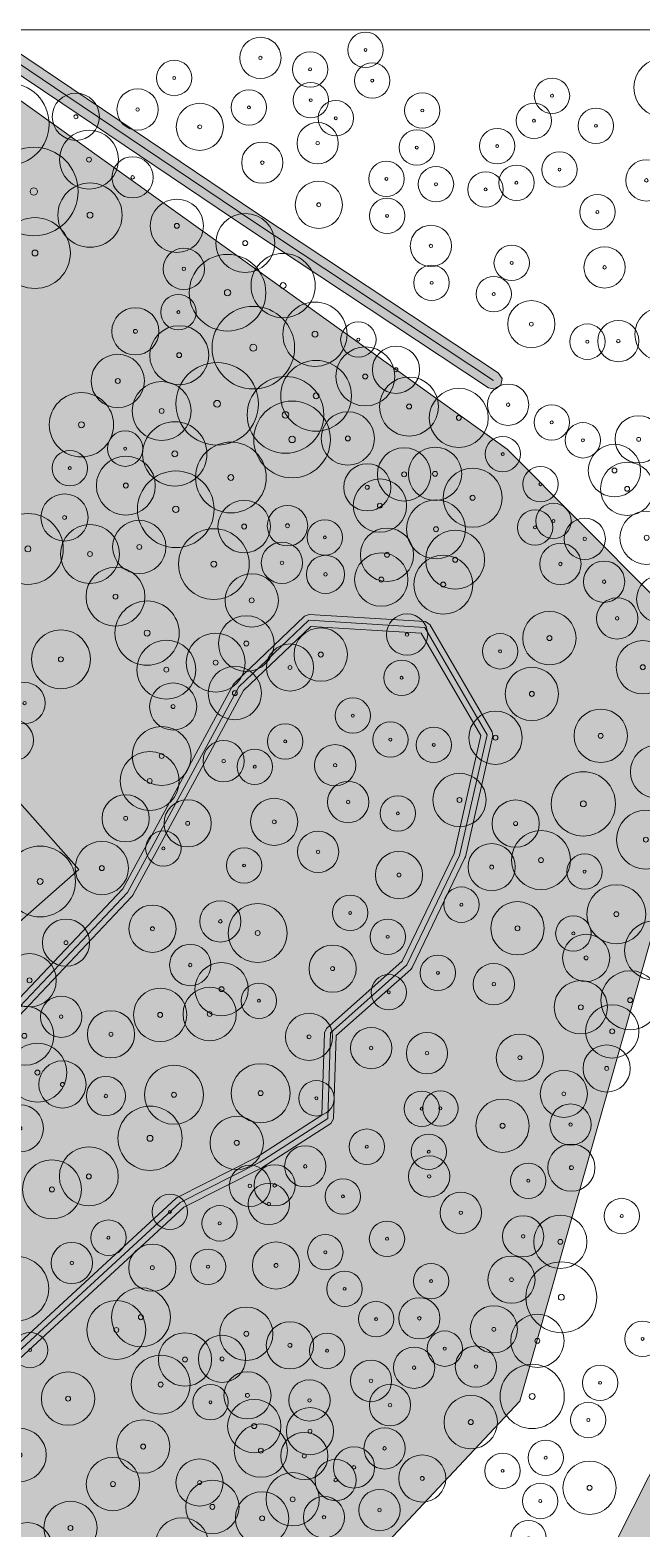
# Model space of a CAD drawing. Header units: metres. Extents: x -7 to 1019, y -7 to 1014.
# Drawn here: x 545.7 to 649.4, y 753.2 to 1007.1 of the extents above; entities that cross this region are included whole.
import ezdxf

# ---------------------------------------------------------------- set-up
doc = ezdxf.new("R2010")
doc.units = ezdxf.units.M
doc.header["$MEASUREMENT"] = 0
for name, color, linetype, lineweight, true_color in [('TPX_FRAME_PROJECT', 7, 'CONTINUOUS', 0, 0x000000), ('TPX_ROADS_AXES', 7, 'CONTINUOUS', 0, 0x323232), ('TPX_ROADS_CONTOURS', 7, 'CONTINUOUS', 0, 0x646464), ('TPX_ROADS_HATCH', 7, 'CONTINUOUS', 0, 0xc8c8c8), ('TPX_VEGETATION_GREEN_SPACES', 7, 'CONTINUOUS', 0, 0x58ba48), ('TPX_VEGETATION_GREEN_SPACES_HATCH', 7, 'CONTINUOUS', 0, 0x58ba48), ('TPX_VEGETATION_TREES_INDIVIDUAL', 7, 'CONTINUOUS', 0, 0x136734)]:
    doc.layers.add(name, color=color, linetype=linetype, lineweight=lineweight, true_color=true_color)

# ---------------------------------------------------------------- blocks, each defined once
blk = doc.blocks.new('TREETR004_CR044')
at = {"layer": 'TPX_VEGETATION_TREES_INDIVIDUAL'}
for radius in [4.44, 0.417]:
    blk.add_circle((0, 0, 0.04), radius, dxfattribs=at)
blk = doc.blocks.new('TREETR005_CR060')
at = {"layer": 'TPX_VEGETATION_TREES_INDIVIDUAL'}
for radius in [6, 0.5]:
    blk.add_circle((0, 0, 0.04), radius, dxfattribs=at)
blk = doc.blocks.new('TREETR003_CR033')
at = {"layer": 'TPX_VEGETATION_TREES_INDIVIDUAL'}
for radius in [3.32, 0.292]:
    blk.add_circle((0, 0, 0.04), radius, dxfattribs=at)
blk = doc.blocks.new('TREETR006_CR070')
at = {"layer": 'TPX_VEGETATION_TREES_INDIVIDUAL'}
for radius in [7, 0.583]:
    blk.add_circle((0, 0, 0.04), radius, dxfattribs=at)
blk = doc.blocks.new('TREETR003_CR030')
at = {"layer": 'TPX_VEGETATION_TREES_INDIVIDUAL'}
for radius in [3, 0.25]:
    blk.add_circle((0, 0, 0.04), radius, dxfattribs=at)
blk = doc.blocks.new('TREETR004_CR045')
at = {"layer": 'TPX_VEGETATION_TREES_INDIVIDUAL'}
for radius in [4.52, 0.417]:
    blk.add_circle((0, 0, 0.04), radius, dxfattribs=at)
blk = doc.blocks.new('TREETR004_CR047')
at = {"layer": 'TPX_VEGETATION_TREES_INDIVIDUAL'}
for radius in [4.72, 0.417]:
    blk.add_circle((0, 0, 0.04), radius, dxfattribs=at)
blk = doc.blocks.new('TREETR003_CR040')
at = {"layer": 'TPX_VEGETATION_TREES_INDIVIDUAL'}
for radius in [4, 0.333]:
    blk.add_circle((0, 0, 0.04), radius, dxfattribs=at)
blk = doc.blocks.new('TREETR004_CR050')
at = {"layer": 'TPX_VEGETATION_TREES_INDIVIDUAL'}
for radius in [5, 0.417]:
    blk.add_circle((0, 0, 0.04), radius, dxfattribs=at)
blk = doc.blocks.new('TREETR003_CR034')
at = {"layer": 'TPX_VEGETATION_TREES_INDIVIDUAL'}
for radius in [3.43, 0.333]:
    blk.add_circle((0, 0, 0.04), radius, dxfattribs=at)
blk = doc.blocks.new('TREETR004_CR042')
at = {"layer": 'TPX_VEGETATION_TREES_INDIVIDUAL'}
for radius in [4.19, 0.417]:
    blk.add_circle((0, 0, 0.04), radius, dxfattribs=at)
blk = doc.blocks.new('TREETR005_CR055')
at = {"layer": 'TPX_VEGETATION_TREES_INDIVIDUAL'}
for radius in [5.45, 0.5]:
    blk.add_circle((0, 0, 0.04), radius, dxfattribs=at)
blk = doc.blocks.new('TREETR006_CR075')
at = {"layer": 'TPX_VEGETATION_TREES_INDIVIDUAL'}
for radius in [7.5, 0.625]:
    blk.add_circle((0, 0, 0.04), radius, dxfattribs=at)
blk = doc.blocks.new('TREETR003_CR032')
at = {"layer": 'TPX_VEGETATION_TREES_INDIVIDUAL'}
for radius in [3.23, 0.292]:
    blk.add_circle((0, 0, 0.04), radius, dxfattribs=at)
blk = doc.blocks.new('TREETR005_CR065')
at = {"layer": 'TPX_VEGETATION_TREES_INDIVIDUAL'}
for radius in [6.5, 0.542]:
    blk.add_circle((0, 0, 0.04), radius, dxfattribs=at)
blk = doc.blocks.new('TREETR003_CR035')
at = {"layer": 'TPX_VEGETATION_TREES_INDIVIDUAL'}
for radius in [3.5, 0.292]:
    blk.add_circle((0, 0, 0.04), radius, dxfattribs=at)

msp = doc.modelspace()

# ---------------------------------------------------------------- hatches: boundary and pattern name
at = {"layer": 'TPX_ROADS_HATCH'}
h = msp.add_hatch(color=256, dxfattribs=at)
h.paths.add_polyline_path([(254.7, 871.91), (254.26, 871.29), (254.4, 870.53), (255.03, 870.1), (255.78, 870.23), (278.03, 884.46), (328.26, 882.38), (313.83, 856.62), (312.61, 854.85), (312.57, 854.79), (309.37, 849.3), (309.27, 848.54), (309.73, 847.93), (310.49, 847.83), (311.1, 848.29), (314.28, 853.75), (315.5, 855.52), (315.55, 855.6), (330.48, 882.26), (363.69, 879.36), (392.61, 875.14), (393.23, 875.25), (393.67, 875.71), (409.83, 910.83), (415.07, 920.15), (415.12, 920.24), (435.37, 966.56), (435.44, 967.08), (435.24, 967.57), (429.96, 974.41), (460.58, 978.35), (502.22, 958.54), (479.29, 916.08), (479.26, 916.02), (467.1, 890.92), (461.91, 880.92), (461.81, 879.78), (461.85, 879.74), (452.2, 861.59), (433.24, 832.5), (419.63, 816.58), (404.42, 800.07), (390.72, 790.41), (390.62, 790.33), (369.92, 771.37), (369.89, 771.34), (338.9, 740.47), (320.1, 735.55), (301.62, 757.3), (300.62, 758.48), (293.51, 774.01), (290.87, 786.48), (290.34, 793.26), (289.99, 793.95), (289.26, 794.18), (288.58, 793.84), (288.34, 793.11), (288.88, 786.26), (288.9, 786.13), (291.58, 773.49), (291.65, 773.28), (298.86, 757.53), (299.01, 757.3), (300.1, 756.01), (318.99, 733.78), (319.45, 733.47), (320, 733.46), (337.76, 738.1), (332.51, 724.76), (311.37, 711.09), (295.21, 713.93), (257.92, 737.28), (257.17, 737.41), (256.54, 736.96), (256.42, 736.21), (256.86, 735.59), (294.31, 712.13), (294.67, 711.99), (311.41, 709.06), (312.13, 709.2), (333.86, 723.25), (334.25, 723.73), (338.65, 734.9), (340.31, 702.51), (340.78, 701.71), (347.88, 697.29), (348.63, 697.16), (349.26, 697.6), (349.38, 698.36), (348.94, 698.98), (342.28, 703.13), (340.43, 739.17), (371.28, 769.91), (391.93, 788.82), (405.66, 798.5), (405.82, 798.64), (421.12, 815.24), (421.14, 815.27), (434.8, 831.25), (434.88, 831.35), (453.9, 860.53), (453.94, 860.61), (463.62, 878.81), (463.7, 878.8), (464.57, 879.54), (468.99, 888.04), (492.95, 859.56), (476.1, 835.39), (476.03, 835.26), (464.46, 811.86), (453.57, 790.63), (453.54, 790.57), (438.07, 755.08), (438.05, 755.04), (432.54, 740.68), (432.47, 740.33), (432.36, 720.16), (416.38, 710.73), (415.96, 710.25), (402.6, 677.58), (391.8, 651.97), (391.8, 651.21), (392.34, 650.66), (393.1, 650.66), (393.65, 651.2), (404.45, 676.82), (417.69, 709.18), (432.46, 717.9), (433.68, 698.3), (433.92, 697.71), (437.25, 693.81), (438.02, 693.45), (444.99, 693.5), (445.36, 693.58), (457.83, 698.67), (458.22, 698.96), (466.07, 708.43), (466.27, 708.82), (469.78, 722.05), (469.81, 722.34), (468.98, 745.73), (483.62, 759.02), (483.91, 759.48), (489.76, 779.84), (498.59, 797.27), (525.35, 792.06), (525.19, 781.53), (525.4, 780.9), (531.67, 772.81), (527.65, 760.79), (527.62, 760.67), (524.03, 742.73), (517.49, 733.66), (517.31, 733.23), (516.19, 725.83), (516.37, 725.08), (517.02, 724.69), (517.77, 724.87), (518.16, 725.52), (519.26, 732.69), (525.78, 741.74), (525.95, 742.13), (529.57, 760.21), (533.65, 772.44), (571.81, 807.59), (585.16, 814.31), (585.25, 814.36), (596.78, 821.79), (597.24, 822.59), (597.68, 836.67), (610.35, 847.91), (610.59, 848.22), (619.52, 866.78), (619.6, 866.99), (624.24, 887.46), (624.13, 888.19), (613.55, 906.34), (612.75, 906.84), (593.08, 908.07), (592.33, 907.79), (580.47, 896.49), (580.28, 896.24), (561.49, 861.53), (529.18, 827.46), (527.05, 827.91), (521.14, 829.19), (494.97, 860.26), (469.98, 889.98), (481.95, 914.68), (505.37, 958.06), (531.49, 1006.41), (531.56, 1007.12), (528.46, 1007.12), (503.17, 960.3), (461.17, 980.28), (460.62, 980.37), (427.97, 976.17), (403.83, 973.08), (403.17, 972.7), (402.97, 971.96), (403.35, 971.29), (404.09, 971.09), (427.66, 974.12), (433.3, 966.82), (413.58, 921.71), (384.64, 924.55), (384.05, 924.42), (383.64, 923.99), (363.2, 881.41), (330.01, 884.3), (329.97, 884.31), (277.8, 886.47), (277.22, 886.31), (254.7, 871.91)])
h.paths.add_polyline_path([(365.29, 881.14), (385.14, 922.49), (412.58, 919.8), (408.07, 911.78), (408.03, 911.71), (392.16, 877.23), (365.29, 881.14)], flags=16)
h.paths.add_polyline_path([(434.36, 719.62), (434.47, 740.14), (439.91, 754.3), (455.36, 789.74), (466.25, 810.96), (466.25, 810.97), (477.79, 834.3), (494.28, 857.97), (519.83, 827.64), (520.38, 827.31), (525.83, 826.13), (525.38, 794.09), (499.56, 799.12), (504.34, 808.04), (504.41, 808.8), (503.93, 809.39), (503.17, 809.47), (502.57, 808.98), (497.16, 798.87), (497.15, 798.85), (487.94, 780.66), (487.87, 780.48), (482.06, 760.31), (467.29, 746.9), (466.97, 746.12), (467.8, 722.42), (464.39, 709.54), (456.84, 700.43), (444.79, 695.5), (438.47, 695.46), (435.66, 698.76), (434.36, 719.62)], flags=16)
h.paths.add_polyline_path([(527.2, 781.85), (527.36, 792.87), (527.82, 825.7), (529.31, 825.39), (530.25, 825.68), (563.03, 860.25), (563.18, 860.46), (581.96, 895.15), (593.39, 906.04), (612.09, 904.87), (622.21, 887.52), (617.67, 867.54), (608.88, 849.27), (596.03, 837.88), (595.7, 837.17), (595.25, 823.18), (584.21, 816.07), (570.79, 809.31), (570.56, 809.15), (532.91, 774.47), (527.2, 781.85)], flags=16)
msp.add_hatch(color=256, dxfattribs=at).paths.add_polyline_path([(533.93, 1007.12), (533.87, 1006.83), (534.51, 1005.87), (551.16, 994.7), (582.7, 973.46), (582.71, 973.45), (623.52, 946.47), (624.65, 946.25), (625.6, 946.9), (625.82, 948.02), (625.17, 948.98), (584.37, 975.95), (552.83, 997.19), (538.03, 1007.12), (533.93, 1007.12)])
at = {"layer": 'TPX_VEGETATION_GREEN_SPACES_HATCH'}
for points in [[(0, 815.56), (0, 165.34), (13.02, 152.57), (46.37, 184.19), (48.03, 224.85), (83.18, 235.28), (122.01, 247.5), (139.83, 216.9), (560.02, 738.24), (575.52, 717.94), (628.86, 774.72), (664.02, 898.62), (626.71, 936.05), (591.38, 961.32), (529.37, 1005.65), (527.1, 1007.12), (425.31, 1007.12), (370.92, 971.48), (91.66, 834.53), (82.63, 852.04), (0, 815.56)], [(520.36, 902.73), (486.32, 872.8), (519.98, 834.89), (554.02, 864.82), (520.36, 902.73)], [(674.56, 809.15), (608.09, 677.69), (642.61, 635.02), (759.55, 709.46), (674.56, 809.15)]]:
    msp.add_hatch(color=256, dxfattribs=at).paths.add_polyline_path(points)

# ---------------------------------------------------------------- linework, layer by layer
at = {"layer": 'TPX_FRAME_PROJECT', "elevation": 0}
msp.add_lwpolyline([(0, 0), (1012.17, 0), (1012.17, 1007.12), (0, 1007.12)], close=True, dxfattribs=at)
at = {"layer": 'TPX_ROADS_AXES', "elevation": 0.03}
for points in [[(535.34, 1007.12), (551.99, 995.95), (583.53, 974.7), (624.35, 947.72)], [(468.44, 890.25), (494.2, 859.62), (520.59, 828.29), (526.84, 826.94), (529.52, 826.36), (562.3, 860.94), (581.16, 895.77), (593.02, 907.07), (612.69, 905.84), (623.27, 887.68), (618.62, 867.21), (609.69, 848.66), (596.7, 837.14), (596.24, 822.63), (584.71, 815.2), (571.24, 808.42), (532.79, 773)]]:
    msp.add_lwpolyline(points, dxfattribs=at)
at = {"layer": 'TPX_ROADS_CONTOURS', "elevation": 0.03}
for points in [[(533.93, 1007.12), (533.87, 1006.83), (534.51, 1005.87), (551.16, 994.7), (582.7, 973.46), (582.71, 973.45), (623.52, 946.47), (624.65, 946.25), (625.6, 946.9), (625.82, 948.02), (625.17, 948.98), (584.37, 975.95), (552.83, 997.19), (538.03, 1007.12)], [(527.2, 781.85), (527.36, 792.87), (527.82, 825.7), (529.31, 825.39), (530.25, 825.68), (563.03, 860.25), (563.18, 860.46), (581.96, 895.15), (593.39, 906.04), (612.09, 904.87), (622.21, 887.52), (617.67, 867.54), (608.88, 849.27), (596.03, 837.88), (595.7, 837.17), (595.25, 823.18), (584.21, 816.07), (570.79, 809.31), (570.56, 809.15), (532.91, 774.47)]]:
    msp.add_lwpolyline(points, close=True, dxfattribs=at)
msp.add_lwpolyline([(533.65, 772.44), (571.81, 807.59), (585.16, 814.31), (585.25, 814.36), (596.78, 821.79), (597.24, 822.59), (597.68, 836.67), (610.35, 847.91), (610.59, 848.22), (619.52, 866.78), (619.6, 866.99), (624.24, 887.46), (624.13, 888.19), (613.55, 906.34), (612.75, 906.84), (593.08, 908.07), (592.33, 907.79), (580.47, 896.49), (580.28, 896.24), (561.49, 861.53), (529.18, 827.46)], dxfattribs=at)
at = {"layer": 'TPX_VEGETATION_GREEN_SPACES', "elevation": 0}
for points in [[(0, 815.56), (0, 165.34), (13.02, 152.57), (46.37, 184.19), (48.03, 224.85), (83.18, 235.28), (122.01, 247.5), (139.83, 216.9), (560.02, 738.24), (575.52, 717.94), (628.86, 774.72), (664.02, 898.62), (626.71, 936.05), (591.38, 961.32), (529.37, 1005.65), (527.1, 1007.12), (425.31, 1007.12), (370.92, 971.48), (91.66, 834.53), (82.63, 852.04)], [(520.36, 902.73), (486.32, 872.8), (519.98, 834.89), (554.02, 864.82)], [(674.56, 809.15), (608.09, 677.69), (642.61, 635.02), (759.55, 709.46)]]:
    msp.add_lwpolyline(points, close=True, dxfattribs=at)

# ---------------------------------------------------------------- block references
at = {"layer": 'TPX_VEGETATION_TREES_INDIVIDUAL'}
for name, p in [('TREETR003_CR035', (584.83, 1002.38, 0.04)), ('TREETR003_CR030', (602.65, 1003.74, 0.04)), ('TREETR003_CR030', (593.26, 1000.44, 0.04)), ('TREETR003_CR030', (570.2, 998.98, 0.04)), ('TREETR003_CR030', (603.8, 998.54, 0.04)), ('TREETR004_CR050', (653.16, 997.35, 0.04)), ('TREETR006_CR070', (541.99, 991.16, 0.04)), ('TREETR003_CR030', (593.36, 995.22, 0.04)), ('TREETR003_CR030', (634.29, 995.96, 0.04)), ('TREETR003_CR040', (553.52, 992.41, 0.04)), ('TREETR003_CR035', (563.99, 993.64, 0.04)), ('TREETR003_CR030', (582.88, 993.99, 0.04)), ('TREETR003_CR030', (612.29, 993.47, 0.04)), ('TREETR003_CR040', (574.54, 990.7, 0.04)), ('TREETR003_CR030', (597.61, 992.16, 0.04)), ('TREETR003_CR030', (631.22, 991.73, 0.04)), ('TREETR003_CR030', (641.73, 990.87, 0.04)), ('TREETR003_CR035', (594.54, 987.93, 0.04)), ('TREETR003_CR030', (624.99, 987.44, 0.04)), ('TREETR004_CR050', (555.75, 985.14, 0.04)), ('TREETR003_CR035', (585.15, 984.63, 0.04)), ('TREETR003_CR030', (611.35, 987.19, 0.04)), ('TREETR006_CR075', (546.4, 979.75, 0.04)), ('TREETR003_CR035', (563.15, 982.14, 0.04)), ('TREETR003_CR030', (635.56, 983.45, 0.04)), ('TREETR003_CR030', (606.2, 981.88, 0.04)), ('TREETR003_CR030', (614.61, 980.98, 0.04)), ('TREETR003_CR030', (623.03, 980.09, 0.04)), ('TREETR003_CR030', (628.26, 981.23, 0.04)), ('TREETR003_CR035', (650.3, 981.63, 0.04)), ('TREETR005_CR055', (555.92, 975.74, 0.04)), ('TREETR003_CR040', (594.73, 977.49, 0.04)), ('TREETR004_CR045', (570.65, 973.92, 0.04)), ('TREETR003_CR030', (606.31, 975.61, 0.04)), ('TREETR003_CR030', (641.99, 976.26, 0.04)), ('TREETR005_CR060', (546.59, 969.31, 0.04)), ('TREETR004_CR050', (582.25, 971, 0.04)), ('TREETR003_CR035', (613.75, 970.52, 0.04)), ('TREETR003_CR035', (571.83, 966.63, 0.04)), ('TREETR003_CR030', (627.45, 967.64, 0.04)), ('TREETR003_CR035', (643.21, 966.88, 0.04)), ('TREETR005_CR065', (579.25, 962.59, 0.04)), ('TREETR005_CR055', (588.68, 963.8, 0.04)), ('TREETR003_CR030', (613.87, 964.26, 0.04)), ('TREETR003_CR030', (624.4, 962.36, 0.04)), ('TREETR003_CR030', (570.91, 959.3, 0.04)), ('TREETR003_CR040', (563.62, 956.04, 0.04)), ('TREETR006_CR070', (583.62, 953.27, 0.04)), ('TREETR005_CR055', (594.08, 955.55, 0.04)), ('TREETR003_CR040', (630.79, 957.26, 0.04)), ('TREETR004_CR045', (652.87, 955.57, 0.04)), ('TREETR003_CR030', (601.44, 954.64, 0.04)), ('TREETR003_CR030', (640.29, 954.29, 0.04)), ('TREETR003_CR035', (645.54, 954.39, 0.04)), ('TREETR004_CR050', (571.05, 952, 0.04)), ('TREETR004_CR045', (560.63, 947.63, 0.04)), ('TREETR004_CR050', (602.61, 948.39, 0.04)), ('TREETR003_CR040', (607.83, 949.53, 0.04)), ('TREETR006_CR070', (577.49, 943.76, 0.04)), ('TREETR005_CR060', (594.27, 945.11, 0.04)), ('TREETR004_CR050', (568.07, 942.54, 0.04)), ('TREETR005_CR065', (589.08, 941.88, 0.04)), ('TREETR004_CR050', (610.05, 943.3, 0.04)), ('TREETR003_CR035', (626.84, 943.61, 0.04)), ('TREETR005_CR055', (554.46, 940.21, 0.04)), ('TREETR004_CR050', (618.48, 941.37, 0.04)), ('TREETR005_CR065', (590.2, 937.72, 0.04)), ('TREETR004_CR045', (599.65, 937.89, 0.04)), ('TREETR003_CR030', (634.24, 940.61, 0.04)), ('TREETR005_CR055', (570.3, 935.27, 0.04)), ('TREETR003_CR030', (639.54, 937.57, 0.04)), ('TREETR003_CR040', (648.99, 937.74, 0.04)), ('TREETR003_CR030', (561.88, 936.16, 0.04)), ('TREETR005_CR060', (579.82, 931.27, 0.04)), ('TREETR003_CR030', (625.94, 935.24, 0.04)), ('TREETR003_CR030', (552.49, 932.86, 0.04)), ('TREETR004_CR050', (562, 929.9, 0.04)), ('TREETR004_CR045', (609.2, 931.8, 0.04)), ('TREETR004_CR045', (614.45, 931.89, 0.04)), ('TREETR004_CR044', (644.89, 932.45, 0.04)), ('TREETR005_CR065', (570.47, 925.88, 0.04)), ('TREETR003_CR040', (602.95, 929.6, 0.04)), ('TREETR004_CR050', (620.82, 927.83, 0.04)), ('TREETR003_CR030', (632.33, 930.13, 0.04)), ('TREETR004_CR045', (647.04, 929.35, 0.04)), ('TREETR004_CR045', (605.1, 926.5, 0.04)), ('TREETR003_CR040', (551.6, 924.49, 0.04)), ('TREETR004_CR044', (582.07, 922.95, 0.04)), ('TREETR004_CR050', (614.62, 922.5, 0.04)), ('TREETR003_CR030', (634.54, 923.9, 0.04)), ('TREETR005_CR060', (545.39, 919.16, 0.04)), ('TREETR003_CR034', (589.42, 923.09, 0.04)), ('TREETR003_CR030', (631.41, 922.8, 0.04)), ('TREETR003_CR035', (639.85, 920.87, 0.04)), ('TREETR004_CR045', (650.34, 921.06, 0.04)), ('TREETR004_CR050', (555.91, 918.3, 0.04)), ('TREETR004_CR045', (564.28, 919.5, 0.04)), ('TREETR005_CR060', (576.93, 916.59, 0.04)), ('TREETR003_CR030', (595.75, 921.11, 0.04)), ('TREETR004_CR045', (606.3, 918.17, 0.04)), ('TREETR004_CR050', (617.86, 917.33, 0.04)), ('TREETR003_CR035', (588.48, 916.8, 0.04)), ('TREETR003_CR035', (635.72, 916.61, 0.04)), ('TREETR003_CR032', (595.86, 914.85, 0.04)), ('TREETR004_CR045', (605.33, 913.97, 0.04)), ('TREETR004_CR050', (615.84, 913.12, 0.04)), ('TREETR003_CR035', (643.13, 913.61, 0.04)), ('TREETR004_CR050', (560.24, 911.07, 0.04)), ('TREETR004_CR045', (583.35, 910.44, 0.04)), ('TREETR003_CR040', (652.63, 910.65, 0.04)), ('TREETR005_CR055', (565.6, 904.9, 0.04)), ('TREETR003_CR035', (645.34, 907.39, 0.04)), ('TREETR004_CR047', (582.43, 903.12, 0.04)), ('TREETR003_CR035', (609.7, 904.65, 0.04)), ('TREETR004_CR045', (633.85, 904.05, 0.04)), ('TREETR004_CR050', (550.98, 900.46, 0.04)), ('TREETR004_CR050', (577.24, 899.89, 0.04)), ('TREETR004_CR045', (595.06, 901.26, 0.04)), ('TREETR003_CR030', (625.49, 901.81, 0.04)), ('TREETR004_CR050', (568.86, 898.69, 0.04)), ('TREETR003_CR040', (589.85, 899.07, 0.04)), ('TREETR004_CR045', (649.69, 899.11, 0.04)), ('TREETR004_CR045', (580.48, 894.73, 0.04)), ('TREETR003_CR030', (608.78, 897.33, 0.04)), ('TREETR004_CR045', (630.87, 894.59, 0.04)), ('TREETR003_CR035', (544.82, 893.04, 0.04)), ('TREETR003_CR040', (570.02, 892.45, 0.04)), ('TREETR003_CR030', (600.5, 890.91, 0.04)), ('TREETR004_CR045', (624.71, 887.17, 0.04)), ('TREETR004_CR045', (642.55, 887.49, 0.04)), ('TREETR003_CR035', (542.83, 886.73, 0.04)), ('TREETR004_CR050', (568.08, 884.06, 0.04)), ('TREETR003_CR030', (589.03, 886.53, 0.04)), ('TREETR003_CR030', (606.87, 886.85, 0.04)), ('TREETR003_CR030', (614.23, 885.94, 0.04)), ('TREETR003_CR035', (578.59, 883.2, 0.04)), ('TREETR004_CR050', (566.05, 879.84, 0.04)), ('TREETR003_CR030', (583.86, 882.25, 0.04)), ('TREETR003_CR035', (597.5, 882.5, 0.04)), ('TREETR004_CR045', (652.11, 881.4, 0.04)), ('TREETR004_CR045', (618.6, 876.62, 0.04)), ('TREETR005_CR055', (639.61, 875.95, 0.04)), ('TREETR003_CR035', (599.71, 876.27, 0.04)), ('TREETR003_CR040', (561.97, 873.5, 0.04)), ('TREETR003_CR040', (572.48, 872.65, 0.04)), ('TREETR003_CR040', (587.17, 872.91, 0.04)), ('TREETR003_CR030', (608.14, 874.34, 0.04)), ('TREETR003_CR040', (628.12, 872.61, 0.04)), ('TREETR004_CR050', (650.22, 869.88, 0.04)), ('TREETR003_CR030', (568.36, 868.4, 0.04)), ('TREETR003_CR035', (594.61, 867.83, 0.04)), ('TREETR004_CR050', (632.43, 866.42, 0.04)), ('TREETR005_CR060', (547.46, 862.8, 0.04)), ('TREETR004_CR045', (557.92, 865.07, 0.04)), ('TREETR003_CR030', (582.06, 865.51, 0.04)), ('TREETR003_CR040', (624.06, 865.23, 0.04)), ('TREETR003_CR040', (608.33, 863.9, 0.04)), ('TREETR003_CR030', (639.82, 864.47, 0.04)), ('TREETR003_CR030', (618.92, 858.87, 0.04)), ('TREETR004_CR050', (645.2, 857.25, 0.04)), ('TREETR003_CR040', (566.51, 854.79, 0.04)), ('TREETR003_CR035', (578.03, 856.04, 0.04)), ('TREETR004_CR050', (584.37, 854.06, 0.04)), ('TREETR003_CR030', (600.05, 857.48, 0.04)), ('TREETR004_CR045', (628.44, 854.86, 0.04)), ('TREETR003_CR040', (551.85, 852.43, 0.04)), ('TREETR003_CR030', (606.42, 853.42, 0.04)), ('TREETR003_CR030', (637.91, 853.99, 0.04)), ('TREETR004_CR050', (651.61, 851.1, 0.04)), ('TREETR003_CR040', (640.08, 849.85, 0.04)), ('TREETR004_CR045', (545.67, 846.05, 0.04)), ('TREETR003_CR035', (572.92, 848.64, 0.04)), ('TREETR003_CR040', (597.07, 848.03, 0.04)), ('TREETR004_CR045', (578.24, 844.55, 0.04)), ('TREETR003_CR030', (614.93, 847.31, 0.04)), ('TREETR003_CR035', (624.42, 845.39, 0.04)), ('TREETR003_CR030', (584.57, 842.58, 0.04)), ('TREETR003_CR030', (606.59, 844.02, 0.04)), ('TREETR004_CR045', (639.18, 841.48, 0.04)), ('TREETR004_CR050', (647.56, 842.68, 0.04)), ('TREETR003_CR035', (551.03, 839.88, 0.04)), ('TREETR004_CR045', (567.82, 840.19, 0.04)), ('TREETR004_CR045', (576.22, 840.34, 0.04)), ('TREETR004_CR050', (544.79, 836.64, 0.04)), ('TREETR003_CR040', (559.48, 836.9, 0.04)), ('TREETR003_CR040', (593.08, 836.47, 0.04)), ('TREETR004_CR045', (644.51, 837.4, 0.04)), ('TREETR003_CR035', (603.62, 834.57, 0.04)), ('TREETR004_CR050', (547, 830.41, 0.04)), ('TREETR003_CR035', (613.08, 833.7, 0.04)), ('TREETR003_CR040', (628.84, 832.94, 0.04)), ('TREETR003_CR040', (643.57, 831.11, 0.04)), ('TREETR003_CR040', (551.24, 828.4, 0.04)), ('TREETR004_CR050', (570.16, 826.65, 0.04)), ('TREETR004_CR050', (584.86, 826.92, 0.04)), ('TREETR003_CR040', (636.3, 826.81, 0.04)), ('TREETR003_CR033', (558.62, 826.44, 0.04)), ('TREETR003_CR030', (594.32, 826.05, 0.04)), ('TREETR003_CR030', (612.2, 824.28, 0.04)), ('TREETR003_CR030', (615.35, 824.34, 0.04)), ('TREETR004_CR045', (625.9, 821.4, 0.04)), ('TREETR003_CR040', (544.02, 820.96, 0.04)), ('TREETR005_CR055', (566.1, 819.27, 0.04)), ('TREETR004_CR045', (580.81, 818.49, 0.04)), ('TREETR003_CR035', (637.44, 821.6, 0.04)), ('TREETR003_CR030', (602.87, 817.85, 0.04)), ('TREETR004_CR050', (555.72, 812.81, 0.04)), ('TREETR003_CR035', (592.43, 814.52, 0.04)), ('TREETR003_CR030', (613.38, 816.99, 0.04)), ('TREETR003_CR040', (637.58, 814.3, 0.04)), ('TREETR004_CR050', (549.46, 810.61, 0.04)), ('TREETR003_CR035', (613.46, 812.81, 0.04)), ('TREETR003_CR030', (630.27, 812.07, 0.04)), ('TREETR003_CR035', (583.04, 811.22, 0.04)), ('TREETR003_CR035', (587.24, 811.3, 0.04)), ('TREETR003_CR035', (586.25, 808.14, 0.04)), ('TREETR003_CR030', (598.82, 809.42, 0.04)), ('TREETR003_CR035', (618.82, 806.65, 0.04)), ('TREETR003_CR030', (569.47, 806.8, 0.04)), ('TREETR003_CR030', (577.91, 804.86, 0.04)), ('TREETR003_CR030', (646.12, 806.1, 0.04)), ('TREETR003_CR030', (559.05, 802.43, 0.04)), ('TREETR003_CR030', (606.3, 802.24, 0.04)), ('TREETR003_CR035', (629.39, 802.66, 0.04)), ('TREETR004_CR045', (635.7, 801.73, 0.04)), ('TREETR003_CR030', (595.84, 799.96, 0.04)), ('TREETR003_CR035', (552.83, 798.14, 0.04)), ('TREETR003_CR040', (566.49, 797.34, 0.04)), ('TREETR003_CR030', (575.94, 797.51, 0.04)), ('TREETR003_CR040', (587.48, 797.72, 0.04)), ('TREETR005_CR055', (543.46, 793.79, 0.04)), ('TREETR003_CR030', (613.78, 795.07, 0.04)), ('TREETR003_CR040', (627.42, 795.31, 0.04)), ('TREETR005_CR060', (635.87, 792.33, 0.04)), ('TREETR003_CR030', (599.1, 793.76, 0.04)), ('TREETR004_CR050', (564.55, 788.95, 0.04)), ('TREETR003_CR035', (611.79, 788.76, 0.04)), ('TREETR004_CR050', (560.39, 786.79, 0.04)), ('TREETR004_CR045', (582.44, 786.14, 0.04)), ('TREETR003_CR030', (604.45, 788.63, 0.04)), ('TREETR003_CR040', (624.42, 786.9, 0.04)), ('TREETR003_CR040', (589.83, 784.19, 0.04)), ('TREETR004_CR045', (631.81, 784.95, 0.04)), ('TREETR003_CR030', (649.65, 785.27, 0.04)), ('TREETR003_CR030', (545.75, 783.39, 0.04)), ('TREETR004_CR045', (572.03, 781.78, 0.04)), ('TREETR003_CR040', (578.32, 781.89, 0.04)), ('TREETR003_CR030', (596.14, 783.26, 0.04)), ('TREETR003_CR030', (616.09, 783.62, 0.04)), ('TREETR004_CR050', (567.9, 777.53, 0.04)), ('TREETR003_CR035', (610.89, 780.39, 0.04)), ('TREETR003_CR035', (621.39, 780.58, 0.04)), ('TREETR004_CR045', (552.2, 775.15, 0.04)), ('TREETR003_CR040', (582.63, 775.7, 0.04)), ('TREETR003_CR035', (603.59, 778.17, 0.04)), ('TREETR005_CR055', (630.93, 775.53, 0.04)), ('TREETR003_CR030', (642.44, 777.83, 0.04)), ('TREETR003_CR030', (576.36, 774.54, 0.04)), ('TREETR003_CR035', (593.15, 774.85, 0.04)), ('TREETR003_CR035', (606.81, 774.05, 0.04)), ('TREETR004_CR045', (583.78, 770.5, 0.04)), ('TREETR004_CR045', (620.51, 771.17, 0.04)), ('TREETR003_CR030', (640.45, 771.53, 0.04)), ('TREETR003_CR040', (593.24, 769.63, 0.04)), ('TREETR004_CR045', (543.97, 765.6, 0.04)), ('TREETR004_CR045', (564.94, 767.03, 0.04)), ('TREETR004_CR045', (584.9, 766.34, 0.04)), ('TREETR003_CR040', (592.27, 765.43, 0.04)), ('TREETR003_CR035', (605.89, 766.72, 0.04)), ('TREETR003_CR035', (600.7, 763.5, 0.04)), ('TREETR003_CR030', (633.22, 765.13, 0.04)), ('TREETR004_CR045', (559.81, 760.67, 0.04)), ('TREETR003_CR040', (574.5, 760.93, 0.04)), ('TREETR003_CR035', (597.59, 761.35, 0.04)), ('TREETR003_CR040', (612.28, 761.62, 0.04)), ('TREETR003_CR030', (625.91, 762.91, 0.04)), ('TREETR004_CR045', (640.66, 760.04, 0.04)), ('TREETR004_CR045', (590.3, 758.09, 0.04)), ('TREETR004_CR045', (576.68, 756.8, 0.04)), ('TREETR004_CR045', (585.11, 754.86, 0.04)), ('TREETR003_CR035', (605.03, 756.26, 0.04)), ('TREETR003_CR030', (632.3, 757.8, 0.04)), ('TREETR004_CR045', (552.6, 753.23, 0.04)), ('TREETR003_CR035', (595.61, 755.05, 0.04)), ('TREETR004_CR042', (545.31, 749.96, 0.04)), ('TREETR004_CR045', (571.54, 750.44, 0.04)), ('TREETR003_CR030', (630.31, 751.5, 0.04))]:
    msp.add_blockref(name, p, dxfattribs=at)

doc.saveas('drawing.dxf')
